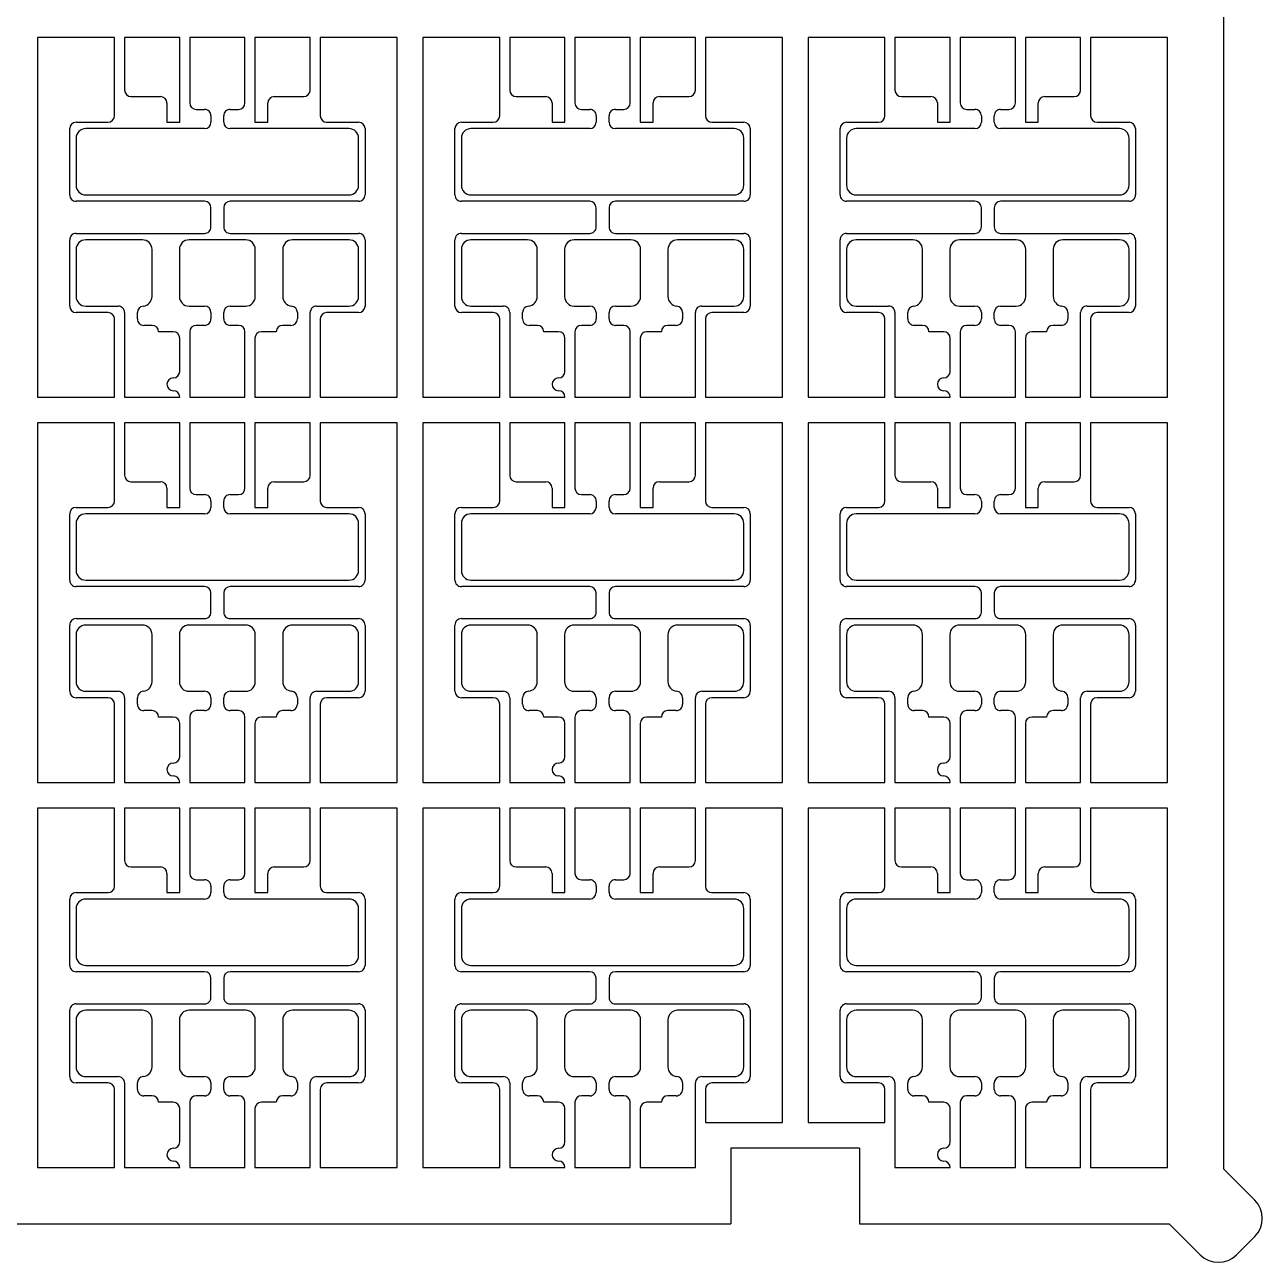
# Model space of a CAD drawing. Header units: millimetres. Extents: x -81 to 81, y -86 to 86.
# Drawn here: x -15 to 81.4, y -81.4 to 15 of the extents above; entities that cross this region are included whole.
import ezdxf

# ---------------------------------------------------------------- set-up
doc = ezdxf.new("R2010")
doc.units = ezdxf.units.MM

msp = doc.modelspace()

# ---------------------------------------------------------------- linework, layer by layer
at = {"color": 7, "linetype": 'Continuous', "lineweight": 25}
for p, q in [((78.375, -74.132), (78.375, 40)), ((-14, 14), (-14, -14)), ((-8.01, 14), (-14, 14)), ((-8.01, 7.911), (-8.01, 14)), ((-2.93, 14), (-7.23, 14)), ((-7.23, 14), (-7.23, 9.911)), ((-2.93, 7.411), (-2.93, 14)), ((2.15, 14), (-2.15, 14)), ((-2.15, 14), (-2.15, 8.911)), ((2.15, 8.911), (2.15, 14)), ((7.23, 14), (2.93, 14)), ((2.93, 14), (2.93, 7.411)), ((7.23, 9.911), (7.23, 14)), ((14, 14), (8.01, 14)), ((8.01, 14), (8.01, 7.911)), ((14, -14), (14, 14)), ((16, 14), (16, -14)), ((21.99, 14), (16, 14)), ((21.99, 7.911), (21.99, 14)), ((27.07, 14), (22.77, 14)), ((22.77, 14), (22.77, 9.911)), ((27.07, 7.411), (27.07, 14)), ((32.15, 14), (27.85, 14)), ((27.85, 14), (27.85, 8.911)), ((32.15, 8.911), (32.15, 14)), ((37.23, 14), (32.93, 14)), ((32.93, 14), (32.93, 7.411)), ((37.23, 9.911), (37.23, 14)), ((44, 14), (38.01, 14)), ((38.01, 14), (38.01, 7.911)), ((44, -14), (44, 14)), ((46, 14), (46, -14)), ((51.99, 14), (46, 14)), ((51.99, 7.911), (51.99, 14)), ((57.07, 14), (52.77, 14)), ((52.77, 14), (52.77, 9.911)), ((57.07, 7.411), (57.07, 14)), ((62.15, 14), (57.85, 14)), ((57.85, 14), (57.85, 8.911)), ((62.15, 8.911), (62.15, 14)), ((67.23, 14), (62.93, 14)), ((62.93, 14), (62.93, 7.411)), ((67.23, 9.911), (67.23, 14)), ((74, 14), (68.01, 14)), ((68.01, 14), (68.01, 7.911)), ((74, -14), (74, 14)), ((-6.73, 9.411), (-4.43, 9.411)), ((-3.93, 8.911), (-3.93, 7.411)), ((3.93, 7.411), (3.93, 8.911)), ((4.43, 9.411), (6.73, 9.411)), ((23.27, 9.411), (25.57, 9.411)), ((26.07, 8.911), (26.07, 7.411)), ((33.93, 7.411), (33.93, 8.911)), ((34.43, 9.411), (36.73, 9.411)), ((53.27, 9.411), (55.57, 9.411)), ((56.07, 8.911), (56.07, 7.411)), ((63.93, 7.411), (63.93, 8.911)), ((64.43, 9.411), (66.73, 9.411)), ((-1.65, 8.411), (-1, 8.411)), ((-0.5, 7.911), (-0.5, 7.411)), ((0.5, 7.411), (0.5, 7.911)), ((1, 8.411), (1.65, 8.411)), ((28.35, 8.411), (29, 8.411)), ((29.5, 7.911), (29.5, 7.411)), ((30.5, 7.411), (30.5, 7.911)), ((31, 8.411), (31.65, 8.411)), ((58.35, 8.411), (59, 8.411)), ((59.5, 7.911), (59.5, 7.411)), ((60.5, 7.411), (60.5, 7.911)), ((61, 8.411), (61.65, 8.411)), ((-11.5, 1.75), (-11.5, 6.911)), ((-11, 7.411), (-8.51, 7.411)), ((-1, 6.911), (-10.25, 6.911)), ((-3.93, 7.411), (-2.93, 7.411)), ((10.25, 6.911), (1, 6.911)), ((2.93, 7.411), (3.93, 7.411)), ((8.51, 7.411), (11, 7.411)), ((11.5, 6.911), (11.5, 1.75)), ((18.5, 1.75), (18.5, 6.911)), ((19, 7.411), (21.49, 7.411)), ((29, 6.911), (19.75, 6.911)), ((26.07, 7.411), (27.07, 7.411)), ((40.25, 6.911), (31, 6.911)), ((32.93, 7.411), (33.93, 7.411)), ((38.51, 7.411), (41, 7.411)), ((41.5, 6.911), (41.5, 1.75)), ((48.5, 1.75), (48.5, 6.911)), ((49, 7.411), (51.49, 7.411)), ((59, 6.911), (49.75, 6.911)), ((56.07, 7.411), (57.07, 7.411)), ((70.25, 6.911), (61, 6.911)), ((62.93, 7.411), (63.93, 7.411)), ((68.51, 7.411), (71, 7.411)), ((71.5, 6.911), (71.5, 1.75)), ((-11, 6.161), (-11, 2.5)), ((11, 2.5), (11, 6.161)), ((19, 6.161), (19, 2.5)), ((41, 2.5), (41, 6.161)), ((49, 6.161), (49, 2.5)), ((71, 2.5), (71, 6.161)), ((-1, 1.25), (-11, 1.25)), ((-10.25, 1.75), (10.25, 1.75)), ((11, 1.25), (1, 1.25)), ((29, 1.25), (19, 1.25)), ((19.75, 1.75), (40.25, 1.75)), ((41, 1.25), (31, 1.25)), ((59, 1.25), (49, 1.25)), ((49.75, 1.75), (70.25, 1.75)), ((71, 1.25), (61, 1.25)), ((-0.5, -0.75), (-0.5, 0.75)), ((0.5, 0.75), (0.5, -0.75)), ((29.5, -0.75), (29.5, 0.75)), ((30.5, 0.75), (30.5, -0.75)), ((59.5, -0.75), (59.5, 0.75)), ((60.5, 0.75), (60.5, -0.75)), ((-11.5, -6.911), (-11.5, -1.75)), ((-11, -1.25), (-1, -1.25)), ((-5.84, -1.75), (-10.25, -1.75)), ((2.205, -1.75), (-2.205, -1.75)), ((1, -1.25), (11, -1.25)), ((10.25, -1.75), (5.84, -1.75)), ((11.5, -1.75), (11.5, -6.911)), ((18.5, -6.911), (18.5, -1.75)), ((19, -1.25), (29, -1.25)), ((24.16, -1.75), (19.75, -1.75)), ((32.205, -1.75), (27.795, -1.75)), ((31, -1.25), (41, -1.25)), ((40.25, -1.75), (35.84, -1.75)), ((41.5, -1.75), (41.5, -6.911)), ((48.5, -6.911), (48.5, -1.75)), ((49, -1.25), (59, -1.25)), ((54.16, -1.75), (49.75, -1.75)), ((62.205, -1.75), (57.795, -1.75)), ((61, -1.25), (71, -1.25)), ((70.25, -1.75), (65.84, -1.75)), ((71.5, -1.75), (71.5, -6.911)), ((-11, -2.5), (-11, -6.161)), ((-5.09, -6.161), (-5.09, -2.5)), ((-2.955, -2.5), (-2.955, -6.161)), ((2.955, -6.161), (2.955, -2.5)), ((5.09, -2.5), (5.09, -6.161)), ((11, -6.161), (11, -2.5)), ((19, -2.5), (19, -6.161)), ((24.91, -6.161), (24.91, -2.5)), ((27.045, -2.5), (27.045, -6.161)), ((32.955, -6.161), (32.955, -2.5)), ((35.09, -2.5), (35.09, -6.161)), ((41, -6.161), (41, -2.5)), ((49, -2.5), (49, -6.161)), ((54.91, -6.161), (54.91, -2.5)), ((57.045, -2.5), (57.045, -6.161)), ((62.955, -6.161), (62.955, -2.5)), ((65.09, -2.5), (65.09, -6.161)), ((71, -6.161), (71, -2.5)), ((-8.51, -7.411), (-11, -7.411)), ((-10.25, -6.911), (-7.73, -6.911)), ((-7.23, -7.411), (-7.23, -14)), ((-6.23, -7.911), (-6.23, -7.406)), ((-2.205, -6.911), (-1, -6.911)), ((-0.5, -7.411), (-0.5, -7.911)), ((0.5, -7.911), (0.5, -7.411)), ((1, -6.911), (2.205, -6.911)), ((6.23, -7.406), (6.23, -7.911)), ((7.23, -14), (7.23, -7.411)), ((7.73, -6.911), (10.25, -6.911)), ((11, -7.411), (8.51, -7.411)), ((21.49, -7.411), (19, -7.411)), ((19.75, -6.911), (22.27, -6.911)), ((22.77, -7.411), (22.77, -14)), ((23.77, -7.911), (23.77, -7.406)), ((27.795, -6.911), (29, -6.911)), ((29.5, -7.411), (29.5, -7.911)), ((30.5, -7.911), (30.5, -7.411)), ((31, -6.911), (32.205, -6.911)), ((36.23, -7.406), (36.23, -7.911)), ((37.23, -14), (37.23, -7.411)), ((37.73, -6.911), (40.25, -6.911)), ((41, -7.411), (38.51, -7.411)), ((51.49, -7.411), (49, -7.411)), ((49.75, -6.911), (52.27, -6.911)), ((52.77, -7.411), (52.77, -14)), ((53.77, -7.911), (53.77, -7.406)), ((57.795, -6.911), (59, -6.911)), ((59.5, -7.411), (59.5, -7.911)), ((60.5, -7.911), (60.5, -7.411)), ((61, -6.911), (62.205, -6.911)), ((66.23, -7.406), (66.23, -7.911)), ((67.23, -14), (67.23, -7.411)), ((67.73, -6.911), (70.25, -6.911)), ((71, -7.411), (68.51, -7.411)), ((-8.01, -14), (-8.01, -7.911)), ((-5.08, -8.411), (-5.73, -8.411)), ((-1, -8.411), (-1.65, -8.411)), ((1.65, -8.411), (1, -8.411)), ((5.73, -8.411), (5.08, -8.411)), ((8.01, -7.911), (8.01, -14)), ((21.99, -14), (21.99, -7.911)), ((24.92, -8.411), (24.27, -8.411)), ((29, -8.411), (28.35, -8.411)), ((31.65, -8.411), (31, -8.411)), ((35.73, -8.411), (35.08, -8.411)), ((38.01, -7.911), (38.01, -14)), ((51.99, -14), (51.99, -7.911)), ((54.92, -8.411), (54.27, -8.411)), ((59, -8.411), (58.35, -8.411)), ((61.65, -8.411), (61, -8.411)), ((65.73, -8.411), (65.08, -8.411)), ((68.01, -7.911), (68.01, -14)), ((-3.43, -8.911), (-4.58, -8.911)), ((-2.93, -12), (-2.93, -9.411)), ((-2.15, -8.911), (-2.15, -14)), ((2.15, -14), (2.15, -8.911)), ((2.93, -9.411), (2.93, -14)), ((4.58, -8.911), (3.43, -8.911)), ((26.57, -8.911), (25.42, -8.911)), ((27.07, -12), (27.07, -9.411)), ((27.85, -8.911), (27.85, -14)), ((32.15, -14), (32.15, -8.911)), ((32.93, -9.411), (32.93, -14)), ((34.58, -8.911), (33.43, -8.911)), ((56.57, -8.911), (55.42, -8.911)), ((57.07, -12), (57.07, -9.411)), ((57.85, -8.911), (57.85, -14)), ((62.15, -14), (62.15, -8.911)), ((62.93, -9.411), (62.93, -14)), ((64.58, -8.911), (63.43, -8.911)), ((-14, -14), (-8.01, -14)), ((-7.23, -14), (-2.93, -14)), ((-2.15, -14), (2.15, -14)), ((2.93, -14), (7.23, -14)), ((8.01, -14), (14, -14)), ((16, -14), (21.99, -14)), ((22.77, -14), (27.07, -14)), ((27.85, -14), (32.15, -14)), ((32.93, -14), (37.23, -14)), ((38.01, -14), (44, -14)), ((46, -14), (51.99, -14)), ((52.77, -14), (57.07, -14)), ((57.85, -14), (62.15, -14)), ((62.93, -14), (67.23, -14)), ((68.01, -14), (74, -14)), ((-8.01, -16), (-14, -16)), ((-14, -16), (-14, -44)), ((-8.01, -22.089), (-8.01, -16)), ((-2.93, -16), (-7.23, -16)), ((-7.23, -16), (-7.23, -20.089)), ((-2.93, -22.589), (-2.93, -16)), ((2.15, -16), (-2.15, -16)), ((-2.15, -16), (-2.15, -21.089)), ((2.15, -21.089), (2.15, -16)), ((2.93, -16), (2.93, -22.589)), ((7.23, -16), (2.93, -16)), ((7.23, -20.089), (7.23, -16)), ((14, -16), (8.01, -16)), ((8.01, -16), (8.01, -22.089)), ((14, -44), (14, -16)), ((21.99, -16), (16, -16)), ((16, -16), (16, -44)), ((21.99, -22.089), (21.99, -16)), ((27.07, -16), (22.77, -16)), ((22.77, -16), (22.77, -20.089)), ((27.07, -22.589), (27.07, -16)), ((32.15, -16), (27.85, -16)), ((27.85, -16), (27.85, -21.089)), ((32.15, -21.089), (32.15, -16)), ((37.23, -16), (32.93, -16)), ((32.93, -16), (32.93, -22.589)), ((37.23, -20.089), (37.23, -16)), ((44, -16), (38.01, -16)), ((38.01, -16), (38.01, -22.089)), ((44, -44), (44, -16)), ((51.99, -16), (46, -16)), ((46, -16), (46, -44)), ((51.99, -22.089), (51.99, -16)), ((57.07, -16), (52.77, -16)), ((52.77, -16), (52.77, -20.089)), ((57.07, -22.589), (57.07, -16)), ((62.15, -16), (57.85, -16)), ((57.85, -16), (57.85, -21.089)), ((62.15, -21.089), (62.15, -16)), ((62.93, -16), (62.93, -22.589)), ((67.23, -16), (62.93, -16)), ((67.23, -20.089), (67.23, -16)), ((74, -16), (68.01, -16)), ((68.01, -16), (68.01, -22.089)), ((74, -44), (74, -16)), ((-6.73, -20.589), (-4.43, -20.589)), ((-3.93, -21.089), (-3.93, -22.589)), ((3.93, -22.589), (3.93, -21.089)), ((4.43, -20.589), (6.73, -20.589)), ((23.27, -20.589), (25.57, -20.589)), ((26.07, -21.089), (26.07, -22.589)), ((33.93, -22.589), (33.93, -21.089)), ((34.43, -20.589), (36.73, -20.589)), ((53.27, -20.589), (55.57, -20.589)), ((56.07, -21.089), (56.07, -22.589)), ((63.93, -22.589), (63.93, -21.089)), ((64.43, -20.589), (66.73, -20.589)), ((-1.65, -21.589), (-1, -21.589)), ((-0.5, -22.089), (-0.5, -22.589)), ((0.5, -22.589), (0.5, -22.089)), ((1, -21.589), (1.65, -21.589)), ((28.35, -21.589), (29, -21.589)), ((29.5, -22.089), (29.5, -22.589)), ((30.5, -22.589), (30.5, -22.089)), ((31, -21.589), (31.65, -21.589)), ((58.35, -21.589), (59, -21.589)), ((59.5, -22.089), (59.5, -22.589)), ((60.5, -22.589), (60.5, -22.089)), ((61, -21.589), (61.65, -21.589)), ((-11.5, -28.25), (-11.5, -23.089)), ((-11, -22.589), (-8.51, -22.589)), ((-1, -23.089), (-10.25, -23.089)), ((-3.93, -22.589), (-2.93, -22.589)), ((10.25, -23.089), (1, -23.089)), ((2.93, -22.589), (3.93, -22.589)), ((8.51, -22.589), (11, -22.589)), ((11.5, -23.089), (11.5, -28.25)), ((18.5, -28.25), (18.5, -23.089)), ((19, -22.589), (21.49, -22.589)), ((29, -23.089), (19.75, -23.089)), ((26.07, -22.589), (27.07, -22.589)), ((40.25, -23.089), (31, -23.089)), ((32.93, -22.589), (33.93, -22.589)), ((38.51, -22.589), (41, -22.589)), ((41.5, -23.089), (41.5, -28.25)), ((48.5, -28.25), (48.5, -23.089)), ((49, -22.589), (51.49, -22.589)), ((59, -23.089), (49.75, -23.089)), ((56.07, -22.589), (57.07, -22.589)), ((70.25, -23.089), (61, -23.089)), ((62.93, -22.589), (63.93, -22.589)), ((68.51, -22.589), (71, -22.589)), ((71.5, -23.089), (71.5, -28.25)), ((-11, -23.839), (-11, -27.5)), ((11, -27.5), (11, -23.839)), ((19, -23.839), (19, -27.5)), ((41, -27.5), (41, -23.839)), ((49, -23.839), (49, -27.5)), ((71, -27.5), (71, -23.839)), ((-1, -28.75), (-11, -28.75)), ((-10.25, -28.25), (10.25, -28.25)), ((11, -28.75), (1, -28.75)), ((29, -28.75), (19, -28.75)), ((19.75, -28.25), (40.25, -28.25)), ((41, -28.75), (31, -28.75)), ((59, -28.75), (49, -28.75)), ((49.75, -28.25), (70.25, -28.25)), ((71, -28.75), (61, -28.75)), ((-0.5, -30.75), (-0.5, -29.25)), ((0.5, -29.25), (0.5, -30.75)), ((29.5, -30.75), (29.5, -29.25)), ((30.5, -29.25), (30.5, -30.75)), ((59.5, -30.75), (59.5, -29.25)), ((60.5, -29.25), (60.5, -30.75)), ((-11.5, -36.911), (-11.5, -31.75)), ((-11, -31.25), (-1, -31.25)), ((-5.84, -31.75), (-10.25, -31.75)), ((2.205, -31.75), (-2.205, -31.75)), ((1, -31.25), (11, -31.25)), ((10.25, -31.75), (5.84, -31.75)), ((11.5, -31.75), (11.5, -36.911)), ((18.5, -36.911), (18.5, -31.75)), ((19, -31.25), (29, -31.25)), ((24.16, -31.75), (19.75, -31.75)), ((32.205, -31.75), (27.795, -31.75)), ((31, -31.25), (41, -31.25)), ((40.25, -31.75), (35.84, -31.75)), ((41.5, -31.75), (41.5, -36.911)), ((48.5, -36.911), (48.5, -31.75)), ((49, -31.25), (59, -31.25)), ((54.16, -31.75), (49.75, -31.75)), ((62.205, -31.75), (57.795, -31.75)), ((61, -31.25), (71, -31.25)), ((70.25, -31.75), (65.84, -31.75)), ((71.5, -31.75), (71.5, -36.911)), ((-11, -32.5), (-11, -36.161)), ((-5.09, -36.161), (-5.09, -32.5)), ((-2.955, -32.5), (-2.955, -36.161)), ((2.955, -36.161), (2.955, -32.5)), ((5.09, -32.5), (5.09, -36.161)), ((11, -36.161), (11, -32.5)), ((19, -32.5), (19, -36.161)), ((24.91, -36.161), (24.91, -32.5)), ((27.045, -32.5), (27.045, -36.161)), ((32.955, -36.161), (32.955, -32.5)), ((35.09, -32.5), (35.09, -36.161)), ((41, -36.161), (41, -32.5)), ((49, -32.5), (49, -36.161)), ((54.91, -36.161), (54.91, -32.5)), ((57.045, -32.5), (57.045, -36.161)), ((62.955, -36.161), (62.955, -32.5)), ((65.09, -32.5), (65.09, -36.161)), ((71, -36.161), (71, -32.5)), ((-8.51, -37.411), (-11, -37.411)), ((-10.25, -36.911), (-7.73, -36.911)), ((-7.23, -37.411), (-7.23, -44)), ((-6.23, -37.911), (-6.23, -37.406)), ((-2.205, -36.911), (-1, -36.911)), ((-0.5, -37.411), (-0.5, -37.911)), ((0.5, -37.911), (0.5, -37.411)), ((1, -36.911), (2.205, -36.911)), ((6.23, -37.406), (6.23, -37.911)), ((7.23, -44), (7.23, -37.411)), ((7.73, -36.911), (10.25, -36.911)), ((11, -37.411), (8.51, -37.411)), ((21.49, -37.411), (19, -37.411)), ((19.75, -36.911), (22.27, -36.911)), ((22.77, -37.411), (22.77, -44)), ((23.77, -37.911), (23.77, -37.406)), ((27.795, -36.911), (29, -36.911)), ((29.5, -37.411), (29.5, -37.911)), ((30.5, -37.911), (30.5, -37.411)), ((31, -36.911), (32.205, -36.911)), ((36.23, -37.406), (36.23, -37.911)), ((37.23, -44), (37.23, -37.411)), ((37.73, -36.911), (40.25, -36.911)), ((41, -37.411), (38.51, -37.411)), ((51.49, -37.411), (49, -37.411)), ((49.75, -36.911), (52.27, -36.911)), ((52.77, -37.411), (52.77, -44)), ((53.77, -37.911), (53.77, -37.406)), ((57.795, -36.911), (59, -36.911)), ((59.5, -37.411), (59.5, -37.911)), ((60.5, -37.911), (60.5, -37.411)), ((61, -36.911), (62.205, -36.911)), ((66.23, -37.406), (66.23, -37.911)), ((67.23, -44), (67.23, -37.411)), ((67.73, -36.911), (70.25, -36.911)), ((71, -37.411), (68.51, -37.411)), ((-8.01, -44), (-8.01, -37.911)), ((-5.08, -38.411), (-5.73, -38.411)), ((-1, -38.411), (-1.65, -38.411)), ((1.65, -38.411), (1, -38.411)), ((5.73, -38.411), (5.08, -38.411)), ((8.01, -37.911), (8.01, -44)), ((21.99, -44), (21.99, -37.911)), ((24.92, -38.411), (24.27, -38.411)), ((29, -38.411), (28.35, -38.411)), ((31.65, -38.411), (31, -38.411)), ((35.73, -38.411), (35.08, -38.411)), ((38.01, -37.911), (38.01, -44)), ((51.99, -44), (51.99, -37.911)), ((54.92, -38.411), (54.27, -38.411)), ((59, -38.411), (58.35, -38.411)), ((61.65, -38.411), (61, -38.411)), ((65.73, -38.411), (65.08, -38.411)), ((68.01, -37.911), (68.01, -44)), ((-3.43, -38.911), (-4.58, -38.911)), ((-2.93, -42), (-2.93, -39.411)), ((-2.15, -38.911), (-2.15, -44)), ((2.15, -44), (2.15, -38.911)), ((2.93, -39.411), (2.93, -44)), ((4.58, -38.911), (3.43, -38.911)), ((26.57, -38.911), (25.42, -38.911)), ((27.07, -42), (27.07, -39.411)), ((27.85, -38.911), (27.85, -44)), ((32.15, -44), (32.15, -38.911)), ((32.93, -39.411), (32.93, -44)), ((34.58, -38.911), (33.43, -38.911)), ((56.57, -38.911), (55.42, -38.911)), ((57.07, -42), (57.07, -39.411)), ((57.85, -38.911), (57.85, -44)), ((62.15, -44), (62.15, -38.911)), ((62.93, -39.411), (62.93, -44)), ((64.58, -38.911), (63.43, -38.911)), ((-14, -44), (-8.01, -44)), ((-7.23, -44), (-2.93, -44)), ((-2.15, -44), (2.15, -44)), ((2.93, -44), (7.23, -44)), ((8.01, -44), (14, -44)), ((16, -44), (21.99, -44)), ((22.77, -44), (27.07, -44)), ((27.85, -44), (32.15, -44)), ((32.93, -44), (37.23, -44)), ((38.01, -44), (44, -44)), ((46, -44), (51.99, -44)), ((52.77, -44), (57.07, -44)), ((57.85, -44), (62.15, -44)), ((62.93, -44), (67.23, -44)), ((68.01, -44), (74, -44)), ((-8.01, -46), (-14, -46)), ((-14, -46), (-14, -74)), ((-8.01, -52.089), (-8.01, -46)), ((-2.93, -46), (-7.23, -46)), ((-7.23, -46), (-7.23, -50.089)), ((-2.93, -52.589), (-2.93, -46)), ((2.15, -46), (-2.15, -46)), ((-2.15, -46), (-2.15, -51.089)), ((2.15, -51.089), (2.15, -46)), ((7.23, -46), (2.93, -46)), ((2.93, -46), (2.93, -52.589)), ((7.23, -50.089), (7.23, -46)), ((14, -46), (8.01, -46)), ((8.01, -46), (8.01, -52.089)), ((14, -74), (14, -46)), ((16, -46), (16, -74)), ((21.99, -46), (16, -46)), ((21.99, -52.089), (21.99, -46)), ((27.07, -46), (22.77, -46)), ((22.77, -46), (22.77, -50.089)), ((27.07, -52.589), (27.07, -46)), ((32.15, -46), (27.85, -46)), ((27.85, -46), (27.85, -51.089)), ((32.15, -51.089), (32.15, -46)), ((37.23, -46), (32.93, -46)), ((32.93, -46), (32.93, -52.589)), ((37.23, -50.089), (37.23, -46)), ((44, -46), (38.01, -46)), ((38.01, -46), (38.01, -52.089)), ((44, -70.5), (44, -46)), ((46, -46), (46, -70.5)), ((51.99, -46), (46, -46)), ((51.99, -52.089), (51.99, -46)), ((57.07, -46), (52.77, -46)), ((52.77, -46), (52.77, -50.089)), ((57.07, -52.589), (57.07, -46)), ((62.15, -46), (57.85, -46)), ((57.85, -46), (57.85, -51.089)), ((62.15, -51.089), (62.15, -46)), ((67.23, -46), (62.93, -46)), ((62.93, -46), (62.93, -52.589)), ((67.23, -50.089), (67.23, -46)), ((74, -46), (68.01, -46)), ((68.01, -46), (68.01, -52.089)), ((74, -74), (74, -46)), ((-6.73, -50.589), (-4.43, -50.589)), ((4.43, -50.589), (6.73, -50.589)), ((23.27, -50.589), (25.57, -50.589)), ((34.43, -50.589), (36.73, -50.589)), ((53.27, -50.589), (55.57, -50.589)), ((64.43, -50.589), (66.73, -50.589)), ((-3.93, -51.089), (-3.93, -52.589)), ((-1.65, -51.589), (-1, -51.589)), ((1, -51.589), (1.65, -51.589)), ((3.93, -52.589), (3.93, -51.089)), ((26.07, -51.089), (26.07, -52.589)), ((28.35, -51.589), (29, -51.589)), ((31, -51.589), (31.65, -51.589)), ((33.93, -52.589), (33.93, -51.089)), ((56.07, -51.089), (56.07, -52.589)), ((58.35, -51.589), (59, -51.589)), ((61, -51.589), (61.65, -51.589)), ((63.93, -52.589), (63.93, -51.089)), ((-11, -52.589), (-8.51, -52.589)), ((-3.93, -52.589), (-2.93, -52.589)), ((-0.5, -52.089), (-0.5, -52.589)), ((0.5, -52.589), (0.5, -52.089)), ((2.93, -52.589), (3.93, -52.589)), ((8.51, -52.589), (11, -52.589)), ((19, -52.589), (21.49, -52.589)), ((26.07, -52.589), (27.07, -52.589)), ((29.5, -52.089), (29.5, -52.589)), ((30.5, -52.589), (30.5, -52.089)), ((32.93, -52.589), (33.93, -52.589)), ((38.51, -52.589), (41, -52.589)), ((49, -52.589), (51.49, -52.589)), ((56.07, -52.589), (57.07, -52.589)), ((59.5, -52.089), (59.5, -52.589)), ((60.5, -52.589), (60.5, -52.089)), ((62.93, -52.589), (63.93, -52.589)), ((68.51, -52.589), (71, -52.589)), ((-11.5, -58.25), (-11.5, -53.089)), ((-11, -53.839), (-11, -57.5)), ((-1, -53.089), (-10.25, -53.089)), ((10.25, -53.089), (1, -53.089)), ((11, -57.5), (11, -53.839)), ((11.5, -53.089), (11.5, -58.25)), ((18.5, -58.25), (18.5, -53.089)), ((19, -53.839), (19, -57.5)), ((29, -53.089), (19.75, -53.089)), ((40.25, -53.089), (31, -53.089)), ((41, -57.5), (41, -53.839)), ((41.5, -53.089), (41.5, -58.25)), ((48.5, -58.25), (48.5, -53.089)), ((49, -53.839), (49, -57.5)), ((59, -53.089), (49.75, -53.089)), ((70.25, -53.089), (61, -53.089)), ((71, -57.5), (71, -53.839)), ((71.5, -53.089), (71.5, -58.25)), ((-1, -58.75), (-11, -58.75)), ((-10.25, -58.25), (10.25, -58.25)), ((11, -58.75), (1, -58.75)), ((29, -58.75), (19, -58.75)), ((19.75, -58.25), (40.25, -58.25)), ((41, -58.75), (31, -58.75)), ((59, -58.75), (49, -58.75)), ((49.75, -58.25), (70.25, -58.25)), ((71, -58.75), (61, -58.75)), ((-0.5, -60.75), (-0.5, -59.25)), ((0.5, -59.25), (0.5, -60.75)), ((29.5, -60.75), (29.5, -59.25)), ((30.5, -59.25), (30.5, -60.75)), ((59.5, -60.75), (59.5, -59.25)), ((60.5, -59.25), (60.5, -60.75)), ((-11, -61.25), (-1, -61.25)), ((1, -61.25), (11, -61.25)), ((19, -61.25), (29, -61.25)), ((31, -61.25), (41, -61.25)), ((49, -61.25), (59, -61.25)), ((61, -61.25), (71, -61.25)), ((-11.5, -66.911), (-11.5, -61.75)), ((-11, -62.5), (-11, -66.161)), ((-5.84, -61.75), (-10.25, -61.75)), ((-5.09, -66.161), (-5.09, -62.5)), ((-2.955, -62.5), (-2.955, -66.161)), ((2.205, -61.75), (-2.205, -61.75)), ((2.955, -66.161), (2.955, -62.5)), ((5.09, -62.5), (5.09, -66.161)), ((10.25, -61.75), (5.84, -61.75)), ((11, -66.161), (11, -62.5)), ((11.5, -61.75), (11.5, -66.911)), ((18.5, -66.911), (18.5, -61.75)), ((19, -62.5), (19, -66.161)), ((24.16, -61.75), (19.75, -61.75)), ((24.91, -66.161), (24.91, -62.5)), ((27.045, -62.5), (27.045, -66.161)), ((32.205, -61.75), (27.795, -61.75)), ((32.955, -66.161), (32.955, -62.5)), ((35.09, -62.5), (35.09, -66.161)), ((40.25, -61.75), (35.84, -61.75)), ((41, -66.161), (41, -62.5)), ((41.5, -61.75), (41.5, -66.911)), ((48.5, -66.911), (48.5, -61.75)), ((49, -62.5), (49, -66.161)), ((54.16, -61.75), (49.75, -61.75)), ((54.91, -66.161), (54.91, -62.5)), ((57.045, -62.5), (57.045, -66.161)), ((62.205, -61.75), (57.795, -61.75)), ((62.955, -66.161), (62.955, -62.5)), ((65.09, -62.5), (65.09, -66.161)), ((70.25, -61.75), (65.84, -61.75)), ((71, -66.161), (71, -62.5)), ((71.5, -61.75), (71.5, -66.911)), ((-8.51, -67.411), (-11, -67.411)), ((-10.25, -66.911), (-7.73, -66.911)), ((-7.23, -67.411), (-7.23, -74)), ((-6.23, -67.911), (-6.23, -67.406)), ((-2.205, -66.911), (-1, -66.911)), ((-0.5, -67.411), (-0.5, -67.911)), ((0.5, -67.911), (0.5, -67.411)), ((1, -66.911), (2.205, -66.911)), ((6.23, -67.406), (6.23, -67.911)), ((7.23, -74), (7.23, -67.411)), ((7.73, -66.911), (10.25, -66.911)), ((11, -67.411), (8.51, -67.411)), ((21.49, -67.411), (19, -67.411)), ((19.75, -66.911), (22.27, -66.911)), ((22.77, -67.411), (22.77, -74)), ((23.77, -67.911), (23.77, -67.406)), ((27.795, -66.911), (29, -66.911)), ((29.5, -67.411), (29.5, -67.911)), ((30.5, -67.911), (30.5, -67.411)), ((31, -66.911), (32.205, -66.911)), ((36.23, -67.406), (36.23, -67.911)), ((37.23, -74), (37.23, -67.411)), ((37.73, -66.911), (40.25, -66.911)), ((41, -67.411), (38.51, -67.411)), ((51.49, -67.411), (49, -67.411)), ((49.75, -66.911), (52.27, -66.911)), ((52.77, -67.411), (52.77, -74)), ((53.77, -67.911), (53.77, -67.406)), ((57.795, -66.911), (59, -66.911)), ((59.5, -67.411), (59.5, -67.911)), ((60.5, -67.911), (60.5, -67.411)), ((61, -66.911), (62.205, -66.911)), ((66.23, -67.406), (66.23, -67.911)), ((67.23, -74), (67.23, -67.411)), ((67.73, -66.911), (70.25, -66.911)), ((71, -67.411), (68.51, -67.411)), ((-8.01, -74), (-8.01, -67.911)), ((-5.08, -68.411), (-5.73, -68.411)), ((-1, -68.411), (-1.65, -68.411)), ((1.65, -68.411), (1, -68.411)), ((5.73, -68.411), (5.08, -68.411)), ((8.01, -67.911), (8.01, -74)), ((21.99, -74), (21.99, -67.911)), ((24.92, -68.411), (24.27, -68.411)), ((29, -68.411), (28.35, -68.411)), ((31.65, -68.411), (31, -68.411)), ((35.73, -68.411), (35.08, -68.411)), ((38.01, -67.911), (38.01, -70.5)), ((51.99, -70.5), (51.99, -67.911)), ((54.92, -68.411), (54.27, -68.411)), ((59, -68.411), (58.35, -68.411)), ((61.65, -68.411), (61, -68.411)), ((65.73, -68.411), (65.08, -68.411)), ((68.01, -67.911), (68.01, -74)), ((-3.43, -68.911), (-4.58, -68.911)), ((-2.15, -68.911), (-2.15, -74)), ((2.15, -74), (2.15, -68.911)), ((4.58, -68.911), (3.43, -68.911)), ((26.57, -68.911), (25.42, -68.911)), ((27.85, -68.911), (27.85, -74)), ((32.15, -74), (32.15, -68.911)), ((34.58, -68.911), (33.43, -68.911)), ((56.57, -68.911), (55.42, -68.911)), ((57.85, -68.911), (57.85, -74)), ((62.15, -74), (62.15, -68.911)), ((64.58, -68.911), (63.43, -68.911)), ((-2.93, -72), (-2.93, -69.411)), ((2.93, -69.411), (2.93, -74)), ((27.07, -72), (27.07, -69.411)), ((32.93, -69.411), (32.93, -74)), ((57.07, -72), (57.07, -69.411)), ((62.93, -69.411), (62.93, -74)), ((38.01, -70.5), (44, -70.5)), ((46, -70.5), (51.99, -70.5)), ((50, -72.5), (40, -72.5)), ((40, -72.5), (40, -78.375)), ((50, -72.5), (50, -78.375)), ((-14, -74), (-8.01, -74)), ((-7.23, -74), (-2.93, -74)), ((-2.15, -74), (2.15, -74)), ((2.93, -74), (7.23, -74)), ((8.01, -74), (14, -74)), ((16, -74), (21.99, -74)), ((22.77, -74), (27.07, -74)), ((27.85, -74), (32.15, -74)), ((32.93, -74), (37.23, -74)), ((52.77, -74), (57.07, -74)), ((57.85, -74), (62.15, -74)), ((62.93, -74), (67.23, -74)), ((68.01, -74), (74, -74)), ((80.787, -76.544), (78.375, -74.132)), ((-51, -78.375), (40, -78.375)), ((50, -78.375), (74.132, -78.375)), ((74.132, -78.375), (76.544, -80.787)), ((79.373, -80.787), (80.787, -79.373))]:
    msp.add_line(p, q, dxfattribs=at)
for centre, radius, start, end in [((-6.73, 9.911), 0.5, 180.00005, 270), ((6.73, 9.911), 0.5, 270, 359.99995), ((23.27, 9.911), 0.5, 180.00005, 270), ((36.73, 9.911), 0.5, 270, 359.99995), ((53.27, 9.911), 0.5, 180.00005, 270), ((66.73, 9.911), 0.5, 270, 359.99995), ((-4.43, 8.911), 0.5, 0, 90), ((-1.65, 8.911), 0.5, 180, 270), ((1.65, 8.911), 0.5, 269.99996, 359.99993), ((4.43, 8.911), 0.5, 90, 180), ((25.57, 8.911), 0.5, 0, 90), ((28.35, 8.911), 0.5, 180, 270), ((31.65, 8.911), 0.5, 269.99996, 359.99993), ((34.43, 8.911), 0.5, 90, 180), ((55.57, 8.911), 0.5, 0, 90), ((58.35, 8.911), 0.5, 180, 270), ((61.65, 8.911), 0.5, 269.99996, 359.99993), ((64.43, 8.911), 0.5, 90, 180), ((-8.51, 7.911), 0.5, 270, 0), ((-1, 7.911), 0.5, 360, 90.00008), ((1, 7.911), 0.5, 89.99992, 180), ((8.51, 7.911), 0.5, 180, 270), ((21.49, 7.911), 0.5, 270, 0), ((29, 7.911), 0.5, 360, 90.00008), ((31, 7.911), 0.5, 89.99992, 180), ((38.51, 7.911), 0.5, 180, 270), ((51.49, 7.911), 0.5, 270, 0), ((59, 7.911), 0.5, 0, 90.00008), ((61, 7.911), 0.5, 89.99992, 180), ((68.51, 7.911), 0.5, 180, 270), ((-11, 6.911), 0.5, 90, 179.99972), ((-10.25, 6.161), 0.75, 90, 180), ((-1, 7.411), 0.5, 270, 0), ((1, 7.411), 0.5, 180, 270), ((10.25, 6.161), 0.75, 0, 90), ((11, 6.911), 0.5, 0.00028, 90), ((19, 6.911), 0.5, 90, 179.99972), ((19.75, 6.161), 0.75, 90, 180), ((29, 7.411), 0.5, 270, 0), ((31, 7.411), 0.5, 180, 270), ((40.25, 6.161), 0.75, 0, 90), ((41, 6.911), 0.5, 0.00028, 90), ((49, 6.911), 0.5, 90, 179.99972), ((49.75, 6.161), 0.75, 90, 180), ((59, 7.411), 0.5, 270, 0), ((61, 7.411), 0.5, 180, 270), ((70.25, 6.161), 0.75, 0, 90), ((71, 6.911), 0.5, 0.00028, 90), ((-10.25, 2.5), 0.75, 180, 270), ((10.25, 2.5), 0.75, 270, 0), ((19.75, 2.5), 0.75, 180, 270), ((40.25, 2.5), 0.75, 270, 0), ((49.75, 2.5), 0.75, 180, 270), ((70.25, 2.5), 0.75, 270, 0), ((-11, 1.75), 0.5, 179.99972, 270), ((-1, 0.75), 0.5, 0.00003, 90), ((1, 0.75), 0.5, 90, 179.99997), ((11, 1.75), 0.5, 270, 0.00028), ((19, 1.75), 0.5, 179.99972, 270), ((29, 0.75), 0.5, 0.00003, 90), ((31, 0.75), 0.5, 90, 179.99997), ((41, 1.75), 0.5, 270, 0.00028), ((49, 1.75), 0.5, 179.99972, 270), ((59, 0.75), 0.5, 0.00003, 90), ((61, 0.75), 0.5, 90, 179.99997), ((71, 1.75), 0.5, 270, 0.00028), ((-1, -0.75), 0.5, 270, 0.00003), ((1, -0.75), 0.5, 179.99997, 270), ((29, -0.75), 0.5, 270, 0.00003), ((31, -0.75), 0.5, 179.99997, 270), ((59, -0.75), 0.5, 270, 0.00003), ((61, -0.75), 0.5, 179.99997, 270), ((-11, -1.75), 0.5, 90, 180.00037), ((-10.25, -2.5), 0.75, 90, 180), ((-5.84, -2.5), 0.75, 0, 90), ((-2.205, -2.5), 0.75, 90, 180), ((2.205, -2.5), 0.75, 0, 90), ((5.84, -2.5), 0.75, 90, 180), ((10.25, -2.5), 0.75, 0, 90), ((11, -1.75), 0.5, 359.99963, 90), ((19, -1.75), 0.5, 90, 180.00037), ((19.75, -2.5), 0.75, 90, 180), ((24.16, -2.5), 0.75, 0, 90), ((27.795, -2.5), 0.75, 90, 180), ((32.205, -2.5), 0.75, 0, 90), ((35.84, -2.5), 0.75, 90, 180), ((40.25, -2.5), 0.75, 0, 90), ((41, -1.75), 0.5, 359.99963, 90), ((49, -1.75), 0.5, 90, 180.00037), ((49.75, -2.5), 0.75, 90, 180), ((54.16, -2.5), 0.75, 0, 90), ((57.795, -2.5), 0.75, 90, 180), ((62.205, -2.5), 0.75, 0, 90), ((65.84, -2.5), 0.75, 90, 180), ((70.25, -2.5), 0.75, 0, 90), ((71, -1.75), 0.5, 359.99963, 90), ((-10.25, -6.161), 0.75, 180, 270), ((-5.84, -6.161), 0.75, 275.07028, 0), ((-2.205, -6.161), 0.75, 180, 270), ((2.205, -6.161), 0.75, 270, 0), ((5.84, -6.161), 0.75, 180, 264.92972), ((10.25, -6.161), 0.75, 270, 0), ((19.75, -6.161), 0.75, 180, 270), ((24.16, -6.161), 0.75, 275.07028, 0), ((27.795, -6.161), 0.75, 180, 270), ((32.205, -6.161), 0.75, 270, 0), ((35.84, -6.161), 0.75, 180, 264.92972), ((40.25, -6.161), 0.75, 270, 0), ((49.75, -6.161), 0.75, 180, 270), ((54.16, -6.161), 0.75, 275.07028, 0), ((57.795, -6.161), 0.75, 180, 270), ((62.205, -6.161), 0.75, 270, 0), ((65.84, -6.161), 0.75, 180, 264.92972), ((70.25, -6.161), 0.75, 270, 0), ((-11, -6.911), 0.5, 180.00037, 270), ((-8.51, -7.911), 0.5, 360, 90), ((-7.73, -7.411), 0.5, 359.99997, 90), ((-5.73, -7.406), 0.5, 95.07028, 180), ((-1, -7.411), 0.5, 0, 90), ((1, -7.411), 0.5, 90, 180), ((5.73, -7.406), 0.5, 0, 84.92972), ((7.73, -7.411), 0.5, 90, 180.00003), ((8.51, -7.911), 0.5, 90, 180), ((11, -6.911), 0.5, 270, 359.99963), ((19, -6.911), 0.5, 180.00037, 270), ((21.49, -7.911), 0.5, 0, 90), ((22.27, -7.411), 0.5, 359.99997, 90), ((24.27, -7.406), 0.5, 95.07028, 180), ((29, -7.411), 0.5, 0, 90), ((31, -7.411), 0.5, 90, 180), ((35.73, -7.406), 0.5, 0, 84.92972), ((37.73, -7.411), 0.5, 90, 180.00003), ((38.51, -7.911), 0.5, 90, 180), ((41, -6.911), 0.5, 270, 359.99963), ((49, -6.911), 0.5, 180.00037, 270), ((51.49, -7.911), 0.5, 360, 90), ((52.27, -7.411), 0.5, 359.99997, 90), ((54.27, -7.406), 0.5, 95.07028, 180), ((59, -7.411), 0.5, 0, 90), ((61, -7.411), 0.5, 90, 180), ((65.73, -7.406), 0.5, 0, 84.92972), ((67.73, -7.411), 0.5, 90, 180.00003), ((68.51, -7.911), 0.5, 90, 180), ((71, -6.911), 0.5, 270, 359.99963), ((-5.73, -7.911), 0.5, 180, 270.00008), ((-5.08, -8.911), 0.5, 360, 90), ((-1.65, -8.911), 0.5, 90, 180), ((-1, -7.911), 0.5, 269.99992, 0), ((1, -7.911), 0.5, 180, 270.00008), ((1.65, -8.911), 0.5, 0.00007, 90.00004), ((5.08, -8.911), 0.5, 90, 180), ((5.73, -7.911), 0.5, 269.99992, 0), ((24.27, -7.911), 0.5, 180, 270.00008), ((24.92, -8.911), 0.5, 360, 90), ((28.35, -8.911), 0.5, 90, 180), ((29, -7.911), 0.5, 269.99992, 0), ((31, -7.911), 0.5, 180, 270.00008), ((31.65, -8.911), 0.5, 0.00007, 90.00004), ((35.08, -8.911), 0.5, 90, 180), ((35.73, -7.911), 0.5, 269.99992, 0), ((54.27, -7.911), 0.5, 180, 270.00008), ((54.92, -8.911), 0.5, 360, 90), ((58.35, -8.911), 0.5, 90, 180), ((59, -7.911), 0.5, 269.99992, 0), ((61, -7.911), 0.5, 180, 270.00008), ((61.65, -8.911), 0.5, 0.00007, 90.00004), ((65.08, -8.911), 0.5, 90, 180), ((65.73, -7.911), 0.5, 269.99992, 0), ((-3.43, -9.411), 0.5, 360, 90), ((3.43, -9.411), 0.5, 90, 180), ((26.57, -9.411), 0.5, 0, 90), ((33.43, -9.411), 0.5, 90, 180), ((56.57, -9.411), 0.5, 360, 90), ((63.43, -9.411), 0.5, 90, 180), ((-3.43, -13), 0.5, 90, 270), ((-3.43, -12), 0.5, 270, 0), ((26.57, -13), 0.5, 90, 270), ((26.57, -12), 0.5, 270, 360), ((56.57, -13), 0.5, 90, 270), ((56.57, -12), 0.5, 270, 360), ((-3.43, -14), 0.5, 0.00003, 90), ((26.57, -14), 0.5, 0.00003, 90), ((56.57, -14), 0.5, 0.00003, 90), ((-6.73, -20.089), 0.5, 180.00005, 270), ((6.73, -20.089), 0.5, 270, 359.99995), ((23.27, -20.089), 0.5, 180.00005, 270), ((36.73, -20.089), 0.5, 270, 359.99995), ((53.27, -20.089), 0.5, 180.00005, 270), ((66.73, -20.089), 0.5, 270, 359.99995), ((-4.43, -21.089), 0.5, 0, 90), ((-1.65, -21.089), 0.5, 180, 270), ((1.65, -21.089), 0.5, 269.99996, 359.99993), ((4.43, -21.089), 0.5, 90, 180), ((25.57, -21.089), 0.5, 0, 90), ((28.35, -21.089), 0.5, 180, 270), ((31.65, -21.089), 0.5, 269.99996, 359.99993), ((34.43, -21.089), 0.5, 90, 180), ((55.57, -21.089), 0.5, 0, 90), ((58.35, -21.089), 0.5, 180, 270), ((61.65, -21.089), 0.5, 269.99996, 359.99993), ((64.43, -21.089), 0.5, 90, 180), ((-8.51, -22.089), 0.5, 270, 0), ((-1, -22.089), 0.5, 0, 90.00008), ((1, -22.089), 0.5, 89.99992, 180), ((8.51, -22.089), 0.5, 180, 270), ((21.49, -22.089), 0.5, 270, 0), ((29, -22.089), 0.5, 360, 90.00008), ((31, -22.089), 0.5, 89.99992, 180), ((38.51, -22.089), 0.5, 180, 270), ((51.49, -22.089), 0.5, 270, 0), ((59, -22.089), 0.5, 0, 90.00008), ((61, -22.089), 0.5, 89.99992, 180), ((68.51, -22.089), 0.5, 180, 270), ((-11, -23.089), 0.5, 90, 179.99972), ((-10.25, -23.839), 0.75, 90, 180), ((-1, -22.589), 0.5, 270, 0), ((1, -22.589), 0.5, 180, 270), ((10.25, -23.839), 0.75, 0, 90), ((11, -23.089), 0.5, 0.00028, 90), ((19, -23.089), 0.5, 90, 179.99972), ((19.75, -23.839), 0.75, 90, 180), ((29, -22.589), 0.5, 270, 0), ((31, -22.589), 0.5, 180, 270), ((40.25, -23.839), 0.75, 0, 90), ((41, -23.089), 0.5, 0.00028, 90), ((49, -23.089), 0.5, 90, 179.99972), ((49.75, -23.839), 0.75, 90, 180), ((59, -22.589), 0.5, 270, 0), ((61, -22.589), 0.5, 180, 270), ((70.25, -23.839), 0.75, 0, 90), ((71, -23.089), 0.5, 0.00028, 90), ((-10.25, -27.5), 0.75, 180, 270), ((10.25, -27.5), 0.75, 270, 0), ((19.75, -27.5), 0.75, 180, 270), ((40.25, -27.5), 0.75, 270, 0), ((49.75, -27.5), 0.75, 180, 270), ((70.25, -27.5), 0.75, 270, 0), ((-11, -28.25), 0.5, 179.99972, 270), ((-1, -29.25), 0.5, 0.00003, 90), ((1, -29.25), 0.5, 90, 179.99997), ((11, -28.25), 0.5, 270, 0.00028), ((19, -28.25), 0.5, 179.99972, 270), ((29, -29.25), 0.5, 0.00003, 90), ((31, -29.25), 0.5, 90, 179.99997), ((41, -28.25), 0.5, 270, 0.00028), ((49, -28.25), 0.5, 179.99972, 270), ((59, -29.25), 0.5, 0.00003, 90), ((61, -29.25), 0.5, 90, 179.99997), ((71, -28.25), 0.5, 270, 0.00028), ((-1, -30.75), 0.5, 270, 0.00003), ((1, -30.75), 0.5, 179.99997, 270), ((29, -30.75), 0.5, 270, 0.00003), ((31, -30.75), 0.5, 179.99997, 270), ((59, -30.75), 0.5, 270, 0.00003), ((61, -30.75), 0.5, 179.99997, 270), ((-11, -31.75), 0.5, 90, 180.00037), ((-10.25, -32.5), 0.75, 90, 180), ((-5.84, -32.5), 0.75, 0, 90), ((-2.205, -32.5), 0.75, 90, 180), ((2.205, -32.5), 0.75, 0, 90), ((5.84, -32.5), 0.75, 90, 180), ((10.25, -32.5), 0.75, 0, 90), ((11, -31.75), 0.5, 359.99963, 90), ((19, -31.75), 0.5, 90, 180.00037), ((19.75, -32.5), 0.75, 90, 180), ((24.16, -32.5), 0.75, 0, 90), ((27.795, -32.5), 0.75, 90, 180), ((32.205, -32.5), 0.75, 0, 90), ((35.84, -32.5), 0.75, 90, 180), ((40.25, -32.5), 0.75, 0, 90), ((41, -31.75), 0.5, 359.99963, 90), ((49, -31.75), 0.5, 90, 180.00037), ((49.75, -32.5), 0.75, 90, 180), ((54.16, -32.5), 0.75, 0, 90), ((57.795, -32.5), 0.75, 90, 180), ((62.205, -32.5), 0.75, 0, 90), ((65.84, -32.5), 0.75, 90, 180), ((70.25, -32.5), 0.75, 0, 90), ((71, -31.75), 0.5, 359.99963, 90), ((-10.25, -36.161), 0.75, 180, 270), ((-5.84, -36.161), 0.75, 275.07028, 0), ((-2.205, -36.161), 0.75, 180, 270), ((2.205, -36.161), 0.75, 270, 0), ((5.84, -36.161), 0.75, 180, 264.92972), ((10.25, -36.161), 0.75, 270, 0), ((19.75, -36.161), 0.75, 180, 270), ((24.16, -36.161), 0.75, 275.07028, 0), ((27.795, -36.161), 0.75, 180, 270), ((32.205, -36.161), 0.75, 270, 0), ((35.84, -36.161), 0.75, 180, 264.92972), ((40.25, -36.161), 0.75, 270, 0), ((49.75, -36.161), 0.75, 180, 270), ((54.16, -36.161), 0.75, 275.07028, 0), ((57.795, -36.161), 0.75, 180, 270), ((62.205, -36.161), 0.75, 270, 0), ((65.84, -36.161), 0.75, 180, 264.92972), ((70.25, -36.161), 0.75, 270, 0), ((-11, -36.911), 0.5, 180.00037, 270), ((-8.51, -37.911), 0.5, 360, 90), ((-7.73, -37.411), 0.5, 359.99997, 90), ((-5.73, -37.406), 0.5, 95.07028, 180), ((-1, -37.411), 0.5, 0, 90), ((1, -37.411), 0.5, 90, 180), ((5.73, -37.406), 0.5, 0, 84.92972), ((7.73, -37.411), 0.5, 90, 180.00003), ((8.51, -37.911), 0.5, 90, 180), ((11, -36.911), 0.5, 270, 359.99963), ((19, -36.911), 0.5, 180.00037, 270), ((21.49, -37.911), 0.5, 0, 90), ((22.27, -37.411), 0.5, 359.99997, 90), ((24.27, -37.406), 0.5, 95.07028, 180), ((29, -37.411), 0.5, 0, 90), ((31, -37.411), 0.5, 90, 180), ((35.73, -37.406), 0.5, 0, 84.92972), ((37.73, -37.411), 0.5, 90, 180.00003), ((38.51, -37.911), 0.5, 90, 180), ((41, -36.911), 0.5, 270, 359.99963), ((49, -36.911), 0.5, 180.00037, 270), ((51.49, -37.911), 0.5, 360, 90), ((52.27, -37.411), 0.5, 359.99997, 90), ((54.27, -37.406), 0.5, 95.07028, 180), ((59, -37.411), 0.5, 0, 90), ((61, -37.411), 0.5, 90, 180), ((65.73, -37.406), 0.5, 0, 84.92972), ((67.73, -37.411), 0.5, 90, 180.00003), ((68.51, -37.911), 0.5, 90, 180), ((71, -36.911), 0.5, 270, 359.99963), ((-5.73, -37.911), 0.5, 180, 270.00008), ((-5.08, -38.911), 0.5, 360, 90), ((-1.65, -38.911), 0.5, 90, 180), ((-1, -37.911), 0.5, 269.99992, 0), ((1, -37.911), 0.5, 180, 270.00008), ((1.65, -38.911), 0.5, 0.00007, 90.00004), ((5.08, -38.911), 0.5, 90, 180), ((5.73, -37.911), 0.5, 269.99992, 0), ((24.27, -37.911), 0.5, 180, 270.00008), ((24.92, -38.911), 0.5, 360, 90), ((28.35, -38.911), 0.5, 90, 180), ((29, -37.911), 0.5, 269.99992, 0), ((31, -37.911), 0.5, 180, 270.00008), ((31.65, -38.911), 0.5, 0.00007, 90.00004), ((35.08, -38.911), 0.5, 90, 180), ((35.73, -37.911), 0.5, 269.99992, 0), ((54.27, -37.911), 0.5, 180, 270.00008), ((54.92, -38.911), 0.5, 360, 90), ((58.35, -38.911), 0.5, 90, 180), ((59, -37.911), 0.5, 269.99992, 0), ((61, -37.911), 0.5, 180, 270.00008), ((61.65, -38.911), 0.5, 0.00007, 90.00004), ((65.08, -38.911), 0.5, 90, 180), ((65.73, -37.911), 0.5, 269.99992, 0), ((-3.43, -39.411), 0.5, 0, 90), ((3.43, -39.411), 0.5, 90, 180), ((26.57, -39.411), 0.5, 0, 90), ((33.43, -39.411), 0.5, 90, 180), ((56.57, -39.411), 0.5, 0, 90), ((63.43, -39.411), 0.5, 90, 180), ((-3.43, -42), 0.5, 270, 360), ((26.57, -42), 0.5, 270, 360), ((56.57, -42), 0.5, 270, 360), ((-3.43, -43), 0.5, 90, 270), ((26.57, -43), 0.5, 90, 270), ((56.57, -43), 0.5, 90, 270), ((-3.43, -44), 0.5, 0.00003, 90), ((26.57, -44), 0.5, 0.00003, 90), ((56.57, -44), 0.5, 0.00003, 90), ((-6.73, -50.089), 0.5, 180.00005, 270), ((6.73, -50.089), 0.5, 270, 359.99995), ((23.27, -50.089), 0.5, 180.00005, 270), ((36.73, -50.089), 0.5, 270, 359.99995), ((53.27, -50.089), 0.5, 180.00005, 270), ((66.73, -50.089), 0.5, 270, 359.99995), ((-4.43, -51.089), 0.5, 0, 90), ((4.43, -51.089), 0.5, 90, 180), ((25.57, -51.089), 0.5, 0, 90), ((34.43, -51.089), 0.5, 90, 180), ((55.57, -51.089), 0.5, 0, 90), ((64.43, -51.089), 0.5, 90, 180), ((-1.65, -51.089), 0.5, 180, 270), ((-1, -52.089), 0.5, 0, 90.00008), ((1, -52.089), 0.5, 89.99992, 180), ((1.65, -51.089), 0.5, 269.99996, 359.99993), ((28.35, -51.089), 0.5, 180, 270), ((29, -52.089), 0.5, 0, 90.00008), ((31, -52.089), 0.5, 89.99992, 180), ((31.65, -51.089), 0.5, 269.99996, 359.99993), ((58.35, -51.089), 0.5, 180, 270), ((59, -52.089), 0.5, 0, 90.00008), ((61, -52.089), 0.5, 89.99992, 180), ((61.65, -51.089), 0.5, 269.99996, 359.99993), ((-11, -53.089), 0.5, 90, 179.99972), ((-8.51, -52.089), 0.5, 270, 0), ((-1, -52.589), 0.5, 270, 0), ((1, -52.589), 0.5, 180, 270), ((8.51, -52.089), 0.5, 180, 270), ((11, -53.089), 0.5, 0.00028, 90), ((19, -53.089), 0.5, 90, 179.99972), ((21.49, -52.089), 0.5, 270, 0), ((29, -52.589), 0.5, 270, 0), ((31, -52.589), 0.5, 180, 270), ((38.51, -52.089), 0.5, 180, 270), ((41, -53.089), 0.5, 0.00028, 90), ((49, -53.089), 0.5, 90, 179.99972), ((51.49, -52.089), 0.5, 270, 0), ((59, -52.589), 0.5, 270, 0), ((61, -52.589), 0.5, 180, 270), ((68.51, -52.089), 0.5, 180, 270), ((71, -53.089), 0.5, 0.00028, 90), ((-10.25, -53.839), 0.75, 90, 180), ((10.25, -53.839), 0.75, 0, 90), ((19.75, -53.839), 0.75, 90, 180), ((40.25, -53.839), 0.75, 0, 90), ((49.75, -53.839), 0.75, 90, 180), ((70.25, -53.839), 0.75, 0, 90), ((-10.25, -57.5), 0.75, 180, 270), ((10.25, -57.5), 0.75, 270, 0), ((19.75, -57.5), 0.75, 180, 270), ((40.25, -57.5), 0.75, 270, 0), ((49.75, -57.5), 0.75, 180, 270), ((70.25, -57.5), 0.75, 270, 0), ((-11, -58.25), 0.5, 179.99972, 270), ((-1, -59.25), 0.5, 0.00003, 90), ((1, -59.25), 0.5, 90, 179.99997), ((11, -58.25), 0.5, 270, 0.00028), ((19, -58.25), 0.5, 179.99972, 270), ((29, -59.25), 0.5, 0.00003, 90), ((31, -59.25), 0.5, 90, 179.99997), ((41, -58.25), 0.5, 270, 0.00028), ((49, -58.25), 0.5, 179.99972, 270), ((59, -59.25), 0.5, 0.00003, 90), ((61, -59.25), 0.5, 90, 179.99997), ((71, -58.25), 0.5, 270, 0.00028), ((-11, -61.75), 0.5, 90, 180.00037), ((-1, -60.75), 0.5, 270, 0.00003), ((1, -60.75), 0.5, 179.99997, 270), ((11, -61.75), 0.5, 359.99963, 90), ((19, -61.75), 0.5, 90, 180.00037), ((29, -60.75), 0.5, 270, 0.00003), ((31, -60.75), 0.5, 179.99997, 270), ((41, -61.75), 0.5, 359.99963, 90), ((49, -61.75), 0.5, 90, 180.00037), ((59, -60.75), 0.5, 270, 0.00003), ((61, -60.75), 0.5, 179.99997, 270), ((71, -61.75), 0.5, 359.99963, 90), ((-10.25, -62.5), 0.75, 90, 180), ((-5.84, -62.5), 0.75, 0, 90), ((-2.205, -62.5), 0.75, 90, 180), ((2.205, -62.5), 0.75, 0, 90), ((5.84, -62.5), 0.75, 90, 180), ((10.25, -62.5), 0.75, 0, 90), ((19.75, -62.5), 0.75, 90, 180), ((24.16, -62.5), 0.75, 0, 90), ((27.795, -62.5), 0.75, 90, 180), ((32.205, -62.5), 0.75, 0, 90), ((35.84, -62.5), 0.75, 90, 180), ((40.25, -62.5), 0.75, 0, 90), ((49.75, -62.5), 0.75, 90, 180), ((54.16, -62.5), 0.75, 0, 90), ((57.795, -62.5), 0.75, 90, 180), ((62.205, -62.5), 0.75, 0, 90), ((65.84, -62.5), 0.75, 90, 180), ((70.25, -62.5), 0.75, 0, 90), ((-10.25, -66.161), 0.75, 180, 270), ((-5.84, -66.161), 0.75, 275.07028, 0), ((-2.205, -66.161), 0.75, 180, 270), ((2.205, -66.161), 0.75, 270, 0), ((5.84, -66.161), 0.75, 180, 264.92972), ((10.25, -66.161), 0.75, 270, 0), ((19.75, -66.161), 0.75, 180, 270), ((24.16, -66.161), 0.75, 275.07028, 0), ((27.795, -66.161), 0.75, 180, 270), ((32.205, -66.161), 0.75, 270, 0), ((35.84, -66.161), 0.75, 180, 264.92972), ((40.25, -66.161), 0.75, 270, 0), ((49.75, -66.161), 0.75, 180, 270), ((54.16, -66.161), 0.75, 275.07028, 0), ((57.795, -66.161), 0.75, 180, 270), ((62.205, -66.161), 0.75, 270, 0), ((65.84, -66.161), 0.75, 180, 264.92972), ((70.25, -66.161), 0.75, 270, 0), ((-11, -66.911), 0.5, 180.00037, 270), ((-8.51, -67.911), 0.5, 0, 90), ((-7.73, -67.411), 0.5, 359.99997, 90), ((-5.73, -67.406), 0.5, 95.07028, 180), ((-1, -67.411), 0.5, 0, 90), ((1, -67.411), 0.5, 90, 180), ((5.73, -67.406), 0.5, 0, 84.92972), ((7.73, -67.411), 0.5, 90, 180.00003), ((8.51, -67.911), 0.5, 90, 180), ((11, -66.911), 0.5, 270, 359.99963), ((19, -66.911), 0.5, 180.00037, 270), ((21.49, -67.911), 0.5, 360, 90), ((22.27, -67.411), 0.5, 359.99997, 90), ((24.27, -67.406), 0.5, 95.07028, 180), ((29, -67.411), 0.5, 0, 90), ((31, -67.411), 0.5, 90, 180), ((35.73, -67.406), 0.5, 0, 84.92972), ((37.73, -67.411), 0.5, 90, 180.00003), ((38.51, -67.911), 0.5, 90, 180), ((41, -66.911), 0.5, 270, 359.99963), ((49, -66.911), 0.5, 180.00037, 270), ((51.49, -67.911), 0.5, 360, 90), ((52.27, -67.411), 0.5, 359.99997, 90), ((54.27, -67.406), 0.5, 95.07028, 180), ((59, -67.411), 0.5, 0, 90), ((61, -67.411), 0.5, 90, 180), ((65.73, -67.406), 0.5, 0, 84.92972), ((67.73, -67.411), 0.5, 90, 180.00003), ((68.51, -67.911), 0.5, 90, 180), ((71, -66.911), 0.5, 270, 359.99963), ((-5.73, -67.911), 0.5, 180, 270.00008), ((-5.08, -68.911), 0.5, 360, 90), ((-1.65, -68.911), 0.5, 90, 180), ((-1, -67.911), 0.5, 269.99992, 0), ((1, -67.911), 0.5, 180, 270.00008), ((1.65, -68.911), 0.5, 0.00007, 90.00004), ((5.08, -68.911), 0.5, 90, 180), ((5.73, -67.911), 0.5, 269.99992, 0), ((24.27, -67.911), 0.5, 180, 270.00008), ((24.92, -68.911), 0.5, 360, 90), ((28.35, -68.911), 0.5, 90, 180), ((29, -67.911), 0.5, 269.99992, 0), ((31, -67.911), 0.5, 180, 270.00008), ((31.65, -68.911), 0.5, 0.00007, 90.00004), ((35.08, -68.911), 0.5, 90, 180), ((35.73, -67.911), 0.5, 269.99992, 0), ((54.27, -67.911), 0.5, 180, 270.00008), ((54.92, -68.911), 0.5, 360, 90), ((58.35, -68.911), 0.5, 90, 180), ((59, -67.911), 0.5, 269.99992, 0), ((61, -67.911), 0.5, 180, 270.00008), ((61.65, -68.911), 0.5, 0.00007, 90.00004), ((65.08, -68.911), 0.5, 90, 180), ((65.73, -67.911), 0.5, 269.99992, 0), ((-3.43, -69.411), 0.5, 0, 90), ((3.43, -69.411), 0.5, 90, 180), ((26.57, -69.411), 0.5, 0, 90), ((33.43, -69.411), 0.5, 90, 180), ((56.57, -69.411), 0.5, 0, 90), ((63.43, -69.411), 0.5, 90, 180), ((-3.43, -72), 0.5, 270, 0), ((26.57, -72), 0.5, 270, 360), ((56.57, -72), 0.5, 270, 360), ((-3.43, -73), 0.5, 90, 270), ((26.57, -73), 0.5, 90, 270), ((56.57, -73), 0.5, 90, 270), ((-3.43, -74), 0.5, 0.00003, 90), ((26.57, -74), 0.5, 0.00003, 90), ((56.57, -74), 0.5, 0.00003, 90), ((79.373, -77.959), 2, 315, 45), ((77.959, -79.373), 2, 225, 315)]:
    msp.add_arc(centre, radius, start, end, dxfattribs=at)

doc.saveas('drawing.dxf')
